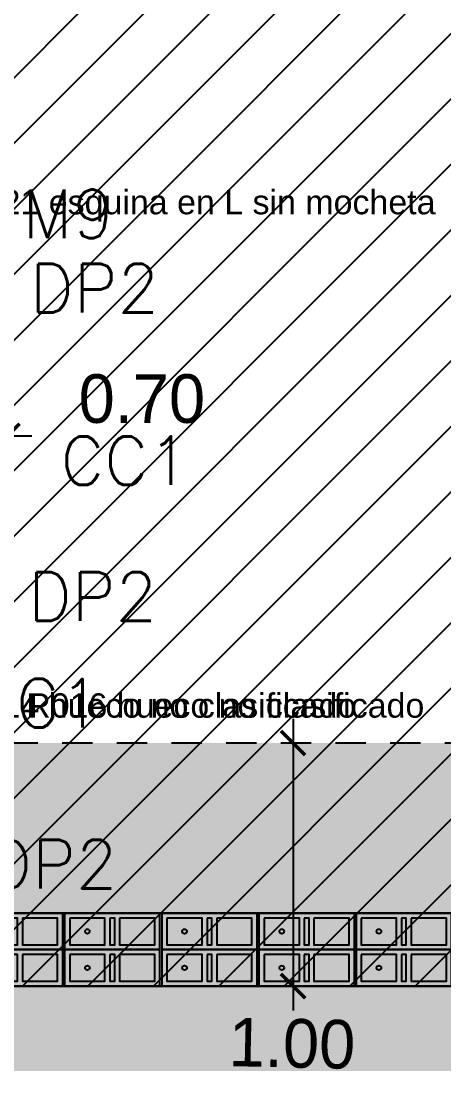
# Model space of a CAD drawing. Header units: metres. Extents: x -33.7 to 13.3, y -17.6 to 9.2.
# Drawn here: x -2.153 to -0.413, y -4.137 to 0.206 of the extents above; entities that cross this region are included whole.
import ezdxf
from ezdxf.enums import TextEntityAlignment as Align

# ---------------------------------------------------------------- set-up
doc = ezdxf.new("R2010")
doc.units = ezdxf.units.M
doc.linetypes.add('HIDDEN', pattern=[0.375, 0.25, -0.125])
for name, color, linetype in [('00', 8, 'Continuous'), ('COTAS', 1, 'Continuous'), ('Pin DP1 en Muro de contencion de 30cm', 3, 'Continuous'), ('REVISION', 1, 'Continuous'), ('S-cotas 001', 1, 'Continuous'), ('Zapata Z8 de 6.55 x 7.10 x 0.45 m', 34, 'Continuous')]:
    doc.layers.add(name, color=color, linetype=linetype)
doc.layers.add('Cimiento corrido MC1 de 1.00 x 0.30 m (dentro de zapata)', color=144, linetype='Continuous', transparency=0.5)
doc.layers.add('SOT Muro de contencion de 30cm', color=6, linetype='Continuous', transparency=0.5)
doc.styles.add('ROMANS', font='romans')
doc.styles.add('ROTULOS', font='GOTHIC.TTF')
doc.styles.get("Standard").update_dxf_attribs({"font": 'arial.ttf'})
doc.dimstyles.new('DIM_100_2', dxfattribs={"dimtxt": 0.2, "dimasz": 0.1, "dimexe": 0.1, "dimexo": 0.1, "dimgap": 0.15, "dimtad": 1, "dimdsep": 46, "dimtxsty": 'ROTULOS', "dimblk": 'ARCHTICK', "dimcen": 0.1, "dimdle": 0.1, "dimaunit": 1, "dimadec": 3, "dimazin": 3, "dimtfac": 1, "dimtix": 1, "dimtmove": 2, "dimatfit": 3, "dimldrblk": 'FLECHA', "dimfxl": 0.25, "dimtvp": 1, "dimtolj": 1, "dimlwd": -1, "dimlwe": -1})

# ---------------------------------------------------------------- blocks, each defined once
blk = doc.blocks.new('*U128')
for points in [[(-0.075, 0.4), (0.075, 0.4), (0.075, 0.01), (-0.075, 0.01)], [(0.055, 0.38), (-0.055, 0.38), (-0.055, 0.235), (0.055, 0.235)], [(0.055, 0.215), (-0.055, 0.215), (-0.055, 0.195), (0.055, 0.195)], [(0.055, 0.175), (-0.055, 0.175), (-0.055, 0.03), (0.055, 0.03)]]:
    blk.add_lwpolyline(points, close=True)
at = {"color": 251}
blk.add_lwpolyline([(-0.075, 0), (0.075, 0)], dxfattribs=at)
at = {"color": 3}
blk.add_circle((0, 0.3075), 0.00953, dxfattribs=at)
blk = doc.blocks.new('*U129')
for points in [[(-0.075, 0.4), (0.075, 0.4), (0.075, 0.01), (-0.075, 0.01)], [(0.055, 0.38), (-0.055, 0.38), (-0.055, 0.235), (0.055, 0.235)], [(0.055, 0.215), (-0.055, 0.215), (-0.055, 0.195), (0.055, 0.195)], [(0.055, 0.175), (-0.055, 0.175), (-0.055, 0.03), (0.055, 0.03)]]:
    blk.add_lwpolyline(points, close=True)
at = {"color": 251}
blk.add_lwpolyline([(-0.075, 0), (0.075, 0)], dxfattribs=at)
at = {"color": 3}
blk.add_circle((0, 0.3075), 0.00953, dxfattribs=at)
blk = doc.blocks.new('*U130')
for points in [[(-0.075, 0.4), (0.075, 0.4), (0.075, 0.01), (-0.075, 0.01)], [(0.055, 0.38), (-0.055, 0.38), (-0.055, 0.235), (0.055, 0.235)], [(0.055, 0.215), (-0.055, 0.215), (-0.055, 0.195), (0.055, 0.195)], [(0.055, 0.175), (-0.055, 0.175), (-0.055, 0.03), (0.055, 0.03)]]:
    blk.add_lwpolyline(points, close=True)
at = {"color": 251}
blk.add_lwpolyline([(-0.075, 0), (0.075, 0)], dxfattribs=at)
at = {"color": 3}
blk.add_circle((0, 0.3075), 0.00953, dxfattribs=at)
blk = doc.blocks.new('*U131')
for points in [[(-0.075, 0.4), (0.075, 0.4), (0.075, 0.01), (-0.075, 0.01)], [(0.055, 0.38), (-0.055, 0.38), (-0.055, 0.235), (0.055, 0.235)], [(0.055, 0.215), (-0.055, 0.215), (-0.055, 0.195), (0.055, 0.195)], [(0.055, 0.175), (-0.055, 0.175), (-0.055, 0.03), (0.055, 0.03)]]:
    blk.add_lwpolyline(points, close=True)
at = {"color": 251}
blk.add_lwpolyline([(-0.075, 0), (0.075, 0)], dxfattribs=at)
at = {"color": 3}
blk.add_circle((0, 0.3075), 0.00953, dxfattribs=at)
blk = doc.blocks.new('*U132')
for points in [[(-0.075, 0.4), (0.075, 0.4), (0.075, 0.01), (-0.075, 0.01)], [(0.055, 0.38), (-0.055, 0.38), (-0.055, 0.235), (0.055, 0.235)], [(0.055, 0.215), (-0.055, 0.215), (-0.055, 0.195), (0.055, 0.195)], [(0.055, 0.175), (-0.055, 0.175), (-0.055, 0.03), (0.055, 0.03)]]:
    blk.add_lwpolyline(points, close=True)
at = {"color": 251}
blk.add_lwpolyline([(-0.075, 0), (0.075, 0)], dxfattribs=at)
at = {"color": 3}
blk.add_circle((0, 0.3075), 0.00953, dxfattribs=at)
blk = doc.blocks.new('_ArchTick')
at = {"color": 0, "linetype": 'ByBlock', "lineweight": -2, "const_width": 0.15}
blk.add_lwpolyline([(-0.5, -0.5), (0.5, 0.5)], dxfattribs=at)
blk = doc.blocks.new('*D422')
at = {"layer": 'COTAS'}
for p, q in [((-3.0093, -1.5003), (-2.1093, -1.5003)), ((-2.9093, -1.6003), (-2.9093, -1.6003)), ((-2.2093, -1.6003), (-2.2093, -1.6003))]:
    blk.add_line(p, q, dxfattribs=at)
at = {"layer": 'Defpoints', "color": 0}
for p in [(-2.9093, -1.5003), (-2.2093, -1.5003), (-2.2093, -1.5003)]:
    blk.add_point(p, dxfattribs=at)
at = {"layer": 'COTAS', "linetype": 'ByBlock', "xscale": 0.1, "yscale": 0.1, "zscale": 0.1, "rotation": 180}
blk.add_blockref('_ArchTick', (-2.9093, -1.5003), dxfattribs=at)
at = {"layer": 'COTAS', "linetype": 'ByBlock', "xscale": 0.1, "yscale": 0.1, "zscale": 0.1}
blk.add_blockref('_ArchTick', (-2.2093, -1.5003), dxfattribs=at)
at = {"layer": 'COTAS', "color": 1, "insert": (-1.6558, -1.3481), "char_height": 0.2, "attachment_point": 5, "style": 'ROTULOS'}
blk.add_mtext('\\A1;0.70', dxfattribs=at)
blk = doc.blocks.new('FLECHA')
h = blk.add_hatch(color=256)
edge = h.paths.add_edge_path()
edge.add_line((-0.76, -0.716), (-0.346, 0))
edge.add_line((-0.346, 0), (-0.76, 0.716))
edge.add_arc((-0.63, 0.791), 0.15, 30, 210, ccw=False)
edge.add_line((-0.5, 0.866), (0, 0))
edge.add_line((0, 0), (-0.5, -0.866))
edge.add_arc((-0.63, -0.791), 0.15, 150, 330, ccw=False)
blk.add_line((-0.346, 0), (-1.83, 0))
blk.add_lwpolyline([(-0.76, -0.716), (-0.346, 0), (-0.76, 0.716, -1), (-0.5, 0.866), (0, 0), (-0.5, -0.866, -1)], format="xyb", close=True)
blk = doc.blocks.new('*D432')
at = {"layer": 'Defpoints', "color": 0}
for p in [(-1.0338, -2.7636), (-1.0338, -3.7636), (-1.0338, -3.7636)]:
    blk.add_point(p, dxfattribs=at)
at = {"layer": 'S-cotas 001'}
for p, q in [((-1.0338, -2.6636), (-1.0338, -3.8636)), ((-1.1338, -2.7636), (-1.1338, -2.7636)), ((-1.1338, -3.7636), (-1.1338, -3.7636))]:
    blk.add_line(p, q, dxfattribs=at)
at = {"layer": 'S-cotas 001', "linetype": 'ByBlock', "xscale": 0.1, "yscale": 0.1, "zscale": 0.1}
for p, rotation in [((-1.0338, -2.7636), 90), ((-1.0338, -3.7636), 270)]:
    blk.add_blockref('_ArchTick', p, dxfattribs=dict(at, rotation=rotation))
at = {"layer": 'S-cotas 001', "color": 1, "insert": (-1.0377, -3.9999), "char_height": 0.2, "attachment_point": 5, "rotation": 358.7095, "style": 'ROTULOS'}
blk.add_mtext('\\A1;1.00', dxfattribs=at)
blk = doc.blocks.new('Pin DP1 en Muro de contencion de 30cm')
at = {"layer": 'Pin DP1 en Muro de contencion de 30cm'}
blk.add_hatch(color=256, dxfattribs=at).paths.add_polyline_path([(-17.68, -16.0187), (-17.7867, -15.9923), (-17.8216, -16.133), (-17.7149, -16.1595)])
blk.add_lwpolyline([(-17.68, -16.0187), (-17.7867, -15.9923), (-17.8216, -16.133), (-17.7149, -16.1595)], close=True, dxfattribs=at)
blk = doc.blocks.new('Zapata Z8 de 6.55 x 7.10 x 0.45 m')
at = {"layer": 'Zapata Z8 de 6.55 x 7.10 x 0.45 m'}
h = blk.add_hatch(dxfattribs=at)
h.set_pattern_fill('ANSI31', color=256, scale=0.06, style=0)
h.paths.add_polyline_path([(-3.275, -3.55), (3.275, -3.55), (3.275, 3.55), (-3.275, 3.55)])
at = {"layer": 'Zapata Z8 de 6.55 x 7.10 x 0.45 m', "const_width": 0.04}
blk.add_lwpolyline([(-3.275, -3.55), (3.275, -3.55), (3.275, 3.55), (-3.275, 3.55)], close=True, dxfattribs=at)
blk = doc.blocks.new('xMuro 30')
blk.add_hatch(color=256).paths.add_polyline_path([(0, -0.15), (1, -0.15), (1, 0.15), (0, 0.15)])
blk.add_lwpolyline([(0, -0.15), (1, -0.15), (1, 0.15), (0, 0.15)], close=True)
at = {"color": 250, "flags": 1}
for tag, p in [('ID', (0, -0.25)), ('TIPO', (0, -0.35)), ('ESPESOR', (0, -0.45)), ('LARGO', (0, -0.55)), ('ALTO', (0, -0.65)), ('AREA', (0, -0.75))]:
    blk.add_attdef(tag, p, '', height=0.08, dxfattribs=at)

msp = doc.modelspace()

# ---------------------------------------------------------------- linework, layer by layer
at = {"layer": '00'}
for points in [[(1.889, 3.3291), (1.889, -3.7636), (-4.6593, -3.7636)], [(-10.0922, -3.7636), (1.489, -3.7636)]]:
    msp.add_lwpolyline(points, dxfattribs=at)
at = {"layer": '00', "linetype": 'HIDDEN', "ltscale": 0.5}
msp.add_lwpolyline([(-4.5093, -0.2387), (-2.2093, -0.2387), (-2.2093, -2.7636), (1.439, -2.7636)], dxfattribs=at)
at = {"layer": '00', "const_width": 1}
msp.add_lwpolyline([(-4.6412, -3.2636), (1.489, -3.2636)], dxfattribs=at)
at = {"layer": 'Cimiento corrido MC1 de 1.00 x 0.30 m (dentro de zapata)', "const_width": 1}
msp.add_lwpolyline([(-4.661, -3.6136), (1.489, -3.6136)], dxfattribs=at)

# ---------------------------------------------------------------- block references
at = {"layer": '00'}
for name, p, rotation in [('Zapata Z8 de 6.55 x 7.10 x 0.45 m', (-1.386, -0.2136), 180.0000198478428), ('*U128', (-1.9727, -3.5386), 90.00000000000017), ('Pin DP1 en Muro de contencion de 30cm', (-21.7543, 9.8235), 103.9203919791916), ('*U129', (-1.5727, -3.5386), 90.00000000000017), ('Pin DP1 en Muro de contencion de 30cm', (-21.3543, 9.8235), 103.9203919791916), ('*U130', (-1.1727, -3.5386), 90.00000000000017), ('Pin DP1 en Muro de contencion de 30cm', (-20.9543, 9.8235), 103.9203919791916), ('*U131', (-0.7727, -3.5386), 90.00000000000017), ('Pin DP1 en Muro de contencion de 30cm', (-20.5543, 9.8235), 103.9203919791916), ('*U132', (-0.3727, -3.5386), 90.00000000000017), ('Pin DP1 en Muro de contencion de 30cm', (-21.7543, 9.6735), 103.9203919791916), ('Pin DP1 en Muro de contencion de 30cm', (-21.3543, 9.6735), 103.9203919791916), ('Pin DP1 en Muro de contencion de 30cm', (-20.9543, 9.6735), 103.9203919791916), ('Pin DP1 en Muro de contencion de 30cm', (-20.5543, 9.6735), 103.9203919791916), ('*U128', (-1.9727, -3.6886), 90.00000000000017), ('*U129', (-1.5727, -3.6886), 90.00000000000017), ('*U130', (-1.1727, -3.6886), 90.00000000000017), ('*U131', (-0.7727, -3.6886), 90.00000000000017), ('*U132', (-0.3727, -3.6886), 90.00000000000017)]:
    msp.add_blockref(name, p, dxfattribs=dict(at, rotation=rotation))
at = {"layer": 'SOT Muro de contencion de 30cm', "xscale": 11.46172589141256}
msp.add_blockref('xMuro 30', (-9.9727, -3.6136), dxfattribs=at)

# ---------------------------------------------------------------- texts
at = {"layer": '00', "style": 'ROMANS'}
for s, p in [('M9', (-1.7696, -0.6873)), ('DP2', (-1.5849, -0.9929)), ('CC1', (-1.459, -1.7023)), ('DP2', (-1.5926, -2.261)), ('C1', (-1.8232, -2.6998)), ('DP2', (-1.7563, -3.3616))]:
    msp.add_text(s, height=0.2, dxfattribs=at).set_placement(p, align=Align.RIGHT)
at = {"layer": 'REVISION', "color": 1}
for s, p in [('R021 esquina en L sin mocheta', (-2.4118, -0.5887)), ('R014 hueco no clasificado', (-2.4118, -2.6595)), ('R016 hueco no clasificado', (-2.1318, -2.6593))]:
    msp.add_text(s, height=0.1, dxfattribs=at).set_placement(p)

# ---------------------------------------------------------------- dimensions: what is measured, and where the dimension line sits
at = {"layer": '00'}
dim = msp.add_linear_dim(base=(-2.2093, -1.5003), p1=(-2.9093, -1.5003), p2=(-2.2093, -1.5003), angle=0, dimstyle='DIM_100_2', dxfattribs=at)
dim.commit()
dim.dimension.update_dxf_attribs({"geometry": '*D422', "text_midpoint": (-1.6558, -1.3481), "dimtype": 161})
dim = msp.add_linear_dim(base=(-1.0338, -3.7636), p1=(-1.0338, -2.7636), p2=(-1.0338, -3.7636), angle=90, dimstyle='DIM_100_2', dxfattribs=at)
dim.commit()
dim.dimension.update_dxf_attribs({"geometry": '*D432', "text_midpoint": (-1.0377, -3.9999), "dimtype": 160, "text_rotation": 358.7095})

doc.saveas('drawing.dxf')
